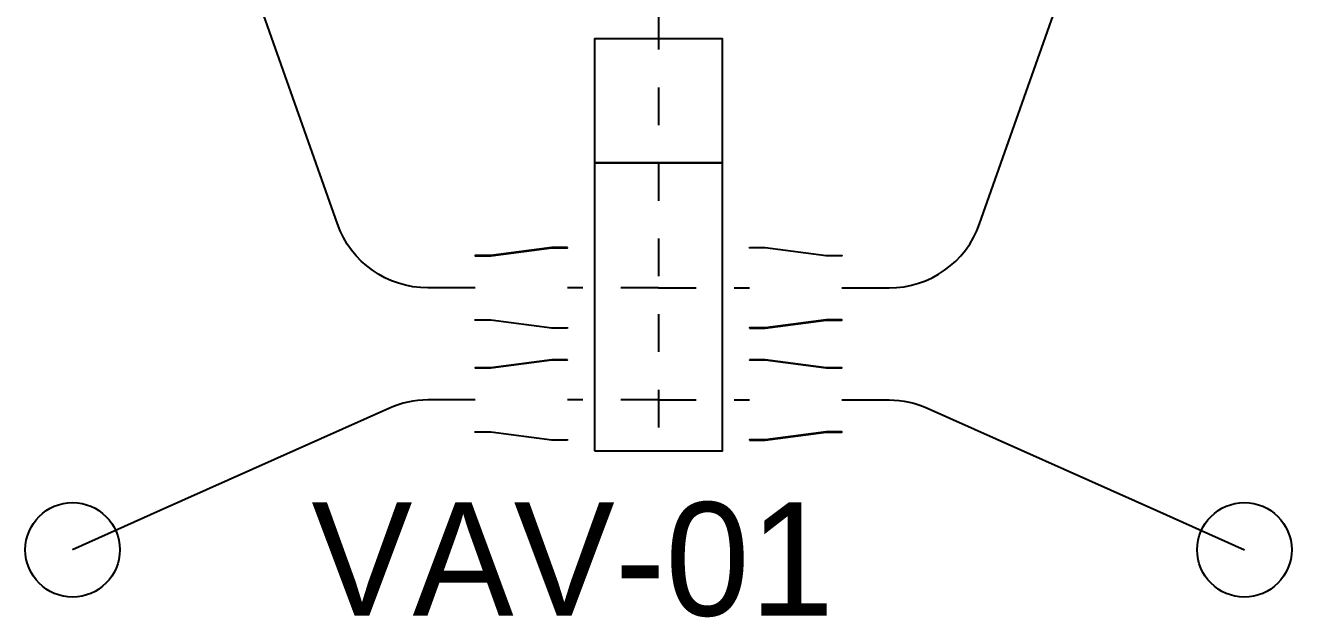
# Model space of a CAD drawing. Header units: metres. Extents: x 0.2 to 42.3, y 0.9 to 39.
# Drawn here: x 0.191 to 4.211, y 4.281 to 6.126 of the extents above; entities that cross this region are included whole.
import ezdxf

# ---------------------------------------------------------------- set-up
doc = ezdxf.new("R2010")
doc.units = ezdxf.units.M
doc.linetypes.add('BSA_LOGICAL_DASHED', pattern=[0.24, 0.12, -0.12])
for name, color, linetype in [('BSA_BRANCH_AXIS', 5, 'Continuous'), ('BSA_EQUIPMENT_ENVELOPE', 8, 'Continuous'), ('BSA_LOGICAL_DEVICE_AXIS', 8, 'BSA_LOGICAL_DASHED'), ('BSA_REDUCER_MATERIAL', 7, 'Continuous'), ('BSA_TERMINAL_CENTRE', 3, 'Continuous'), ('BSA_VAV_LABEL', 7, 'Continuous')]:
    doc.layers.add(name, color=color, linetype=linetype)

msp = doc.modelspace()

# ---------------------------------------------------------------- linework, layer by layer
at = {"layer": 'BSA_BRANCH_AXIS'}
for points in [[(1.6189, 5.2926), (1.4689, 5.2926, -0.317929), (1.1815, 5.4959), (0.4423, 7.589), (0.3408, 7.8764)], [(2.7827, 5.2926), (2.9327, 5.2926, 0.317929), (3.2201, 5.4959), (3.9593, 7.589), (4.0608, 7.8764)], [(1.6189, 4.937), (1.4689, 4.937, 0.105559), (1.3445, 4.9104), (0.619, 4.5859), (0.3408, 4.4614)], [(2.7827, 4.937), (2.9327, 4.937, -0.105559), (3.0571, 4.9104), (3.7826, 4.5859), (4.0608, 4.4614)]]:
    msp.add_lwpolyline(points, format="xyb", dxfattribs=at)
at = {"layer": 'BSA_EQUIPMENT_ENVELOPE'}
for points in [[(1.9976, 5.6895), (2.404, 5.6895), (2.404, 6.0832), (1.9976, 6.0832)], [(1.9976, 4.7751), (2.404, 4.7751), (2.404, 5.6895), (1.9976, 5.6895)]]:
    msp.add_lwpolyline(points, close=True, dxfattribs=at)
at = {"layer": 'BSA_LOGICAL_DEVICE_AXIS'}
for p, q in [((2.2008, 6.1689), (2.2008, 5.6895)), ((2.2008, 5.6895), (2.2008, 4.7751)), ((2.2008, 5.2926), (1.9119, 5.2926)), ((2.2008, 5.2926), (2.4897, 5.2926)), ((2.2008, 4.937), (1.9119, 4.937)), ((2.2008, 4.937), (2.4897, 4.937))]:
    msp.add_line(p, q, dxfattribs=at)
at = {"layer": 'BSA_REDUCER_MATERIAL'}
for points in [[(1.9119, 5.4204), (1.8619, 5.4204), (1.6689, 5.395), (1.6189, 5.395), (1.6189, 5.3942), (1.6689, 5.3942), (1.8619, 5.4196), (1.9119, 5.4196)], [(2.4897, 5.4204), (2.5397, 5.4204), (2.7327, 5.395), (2.7827, 5.395), (2.7827, 5.3942), (2.7327, 5.3942), (2.5397, 5.4196), (2.4897, 5.4196)], [(1.9119, 5.1648), (1.8619, 5.1648), (1.6689, 5.1902), (1.6189, 5.1902), (1.6189, 5.191), (1.6689, 5.191), (1.8619, 5.1656), (1.9119, 5.1656)], [(2.4897, 5.1648), (2.5397, 5.1648), (2.7327, 5.1902), (2.7827, 5.1902), (2.7827, 5.191), (2.7327, 5.191), (2.5397, 5.1656), (2.4897, 5.1656)], [(1.9119, 5.0648), (1.8619, 5.0648), (1.6689, 5.0394), (1.6189, 5.0394), (1.6189, 5.0386), (1.6689, 5.0386), (1.8619, 5.064), (1.9119, 5.064)], [(2.4897, 5.0648), (2.5397, 5.0648), (2.7327, 5.0394), (2.7827, 5.0394), (2.7827, 5.0386), (2.7327, 5.0386), (2.5397, 5.064), (2.4897, 5.064)], [(1.9119, 4.8092), (1.8619, 4.8092), (1.6689, 4.8346), (1.6189, 4.8346), (1.6189, 4.8354), (1.6689, 4.8354), (1.8619, 4.81), (1.9119, 4.81)], [(2.4897, 4.8092), (2.5397, 4.8092), (2.7327, 4.8346), (2.7827, 4.8346), (2.7827, 4.8354), (2.7327, 4.8354), (2.5397, 4.81), (2.4897, 4.81)]]:
    msp.add_lwpolyline(points, close=True, dxfattribs=at)
at = {"layer": 'BSA_TERMINAL_CENTRE'}
for centre in [(0.3408, 4.4614), (4.0608, 4.4614)]:
    msp.add_circle(centre, 0.15, dxfattribs=at)

# ---------------------------------------------------------------- texts
at = {"layer": 'BSA_VAV_LABEL'}
msp.add_text('VAV-01', height=0.36, dxfattribs=at).set_placement((1.0988, 4.2523))

doc.saveas('drawing.dxf')
